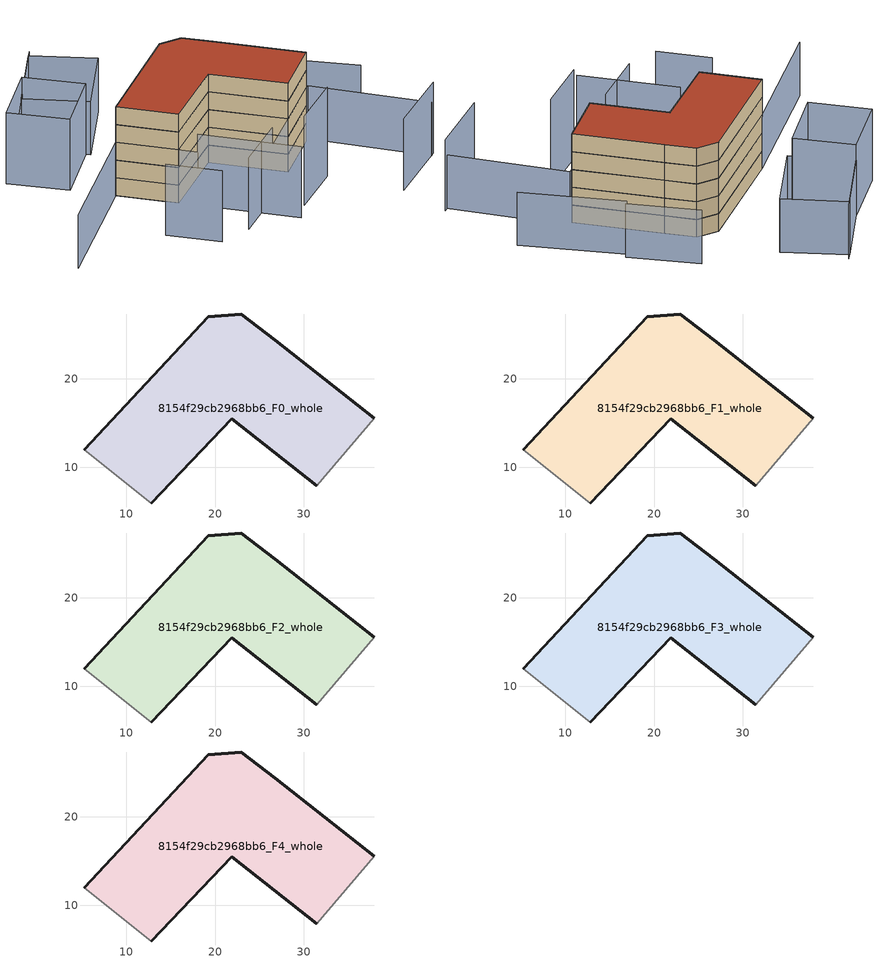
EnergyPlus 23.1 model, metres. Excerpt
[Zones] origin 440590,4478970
8154f29cb2968bb6_F0_whole
 floor ground (EU_floor_Construction): 31.47,7.94 37.93,15.53 26.78,24.34 22.98,27.29 19.25,26.97 5.27,12.01 12.8,5.99 21.9,15.49 z0
 wall outside (EU_wall_Construction): 31.47,7.94 21.9,15.49 12.8,5.99 / 5.27,12.01 19.25,26.97 22.98,27.29 26.78,24.34 37.93,15.53 z0:3
 wall adiabatic (EU_wall_Construction): 12.8,5.99 5.27,12.01 / 37.93,15.53 31.47,7.94 z0:3
8154f29cb2968bb6_F1_whole
 floor to 8154f29cb2968bb6_F0_whole (EU_floor_Construction): 31.47,7.94 37.93,15.53 26.78,24.34 22.98,27.29 19.25,26.97 5.27,12.01 12.8,5.99 21.9,15.49 z3
 wall outside (EU_wall_Construction): 31.47,7.94 21.9,15.49 12.8,5.99 / 5.27,12.01 19.25,26.97 22.98,27.29 26.78,24.34 37.93,15.53 z3:6
 wall adiabatic (EU_wall_Construction): 12.8,5.99 5.27,12.01 / 37.93,15.53 31.47,7.94 z3:6
8154f29cb2968bb6_F2_whole
 floor to 8154f29cb2968bb6_F1_whole (EU_floor_Construction): 31.47,7.94 37.93,15.53 26.78,24.34 22.98,27.29 19.25,26.97 5.27,12.01 12.8,5.99 21.9,15.49 z6
 wall outside (EU_wall_Construction): 31.47,7.94 21.9,15.49 12.8,5.99 / 5.27,12.01 19.25,26.97 22.98,27.29 26.78,24.34 37.93,15.53 z6:9
 wall adiabatic (EU_wall_Construction): 12.8,5.99 5.27,12.01 / 37.93,15.53 31.47,7.94 z6:9
8154f29cb2968bb6_F3_whole
 floor to 8154f29cb2968bb6_F2_whole (EU_floor_Construction): 31.47,7.94 37.93,15.53 26.78,24.34 22.98,27.29 19.25,26.97 5.27,12.01 12.8,5.99 21.9,15.49 z9
 wall outside (EU_wall_Construction): 31.47,7.94 21.9,15.49 12.8,5.99 / 5.27,12.01 19.25,26.97 22.98,27.29 26.78,24.34 37.93,15.53 z9:12
 wall adiabatic (EU_wall_Construction): 12.8,5.99 5.27,12.01 / 37.93,15.53 31.47,7.94 z9:12
8154f29cb2968bb6_F4_whole
 floor to 8154f29cb2968bb6_F3_whole (EU_floor_Construction): 31.47,7.94 37.93,15.53 26.78,24.34 22.98,27.29 19.25,26.97 5.27,12.01 12.8,5.99 21.9,15.49 z12
 wall outside (EU_wall_Construction): 31.47,7.94 21.9,15.49 12.8,5.99 / 5.27,12.01 19.25,26.97 22.98,27.29 26.78,24.34 37.93,15.53 z12:15
 wall adiabatic (EU_wall_Construction): 12.8,5.99 5.27,12.01 / 37.93,15.53 31.47,7.94 z12:15
 roof outside (EU_roof_Construction): 26.78,24.34 37.93,15.53 31.47,7.94 21.9,15.49 12.8,5.99 5.27,12.01 19.25,26.97 22.98,27.29 z15
shading: 18.89,-5.54 25.95,1.47 / 6.94,-2.15 13.67,-7.48 / 44.79,-4.2 53.42,4.32 / 15.05,4.21 27.37,-5.64 / -1.25,31.11 6.52,25.33 / 6.52,25.33 -0.2,16.3 / -0.2,16.3 -7.98,22.08 / -7.98,22.08 -1.25,31.11 z0:12; 29.45,-2.28 36.27,4.45 z0:15; -9.11,-5.99 5.27,12.01 / 5.27,12.01 15.05,4.2 / 25.67,1.14 38.4,16.08 / 38.4,16.08 52.92,3.71 / 5.23,42.7 -5.01,24.28 / 48.16,18.49 34.54,27.78 / 35.06,28.53 25.65,34.96 / -1.86,30.02 4.64,41.65 / 4.64,41.65 13.69,36.59 / 13.69,36.59 7.18,24.96 / 7.18,24.96 -1.86,30.02 z0:9
[Building]
EU S2 Campaign: North Axis=0; Terrain=City; Solar Distribution=FullExterior
[Site:Location]
Madrid: Latitude=40.5; Longitude=-3.5; Time Zone=1; Elevation=609
[SizingPeriod:WeatherFileDays]
AnnualSizingPeriod: Begin Month=1; Begin Day of Month=1; End Month=12; End Day of Month=31; Day of Week for Start Day=Monday; Use Weather File Daylight Saving Period=No; Use Weather File Rain and Snow Indicators=No
[MATERIAL]
EU_InternalMass_Material: Roughness=MediumRough; Thickness=0.1; Conductivity=1; Density=1800; Specific Heat=900; Thermal Absorptance=0.9; Solar Absorptance=0.7; Visible Absorptance=0.7
[MATERIAL:NOMASS] Roughness=MediumRough; Thermal Absorptance=0.9; Solar Absorptance=0.7; Visible Absorptance=0.7
Name | Thermal Resistance
EU_wall_NoMass | 1.60022
EU_roof_NoMass | 1.57597
EU_floor_NoMass | 0.470652
[CONSTRUCTION]
EU_wall_Construction: EU_wall_NoMass
EU_roof_Construction: EU_roof_NoMass
EU_floor_Construction: EU_floor_NoMass
EU_InternalMass_Construction: EU_InternalMass_Material
[ZONE] Type=1; Multiplier=1; Ceiling Height=autocalculate; Volume=1021.57; Floor Area=autocalculate; Part of Total Floor Area=Yes
8154f29cb2968bb6_F0_whole; 8154f29cb2968bb6_F1_whole; 8154f29cb2968bb6_F2_whole; 8154f29cb2968bb6_F3_whole; 8154f29cb2968bb6_F4_whole
[INTERNALMASS] Construction=EU_InternalMass_Construction; Surface Area=340.511
Name | Zone or ZoneList
8154f29cb2968bb6_F0_whole_EU_InternalMass | 8154f29cb2968bb6_F0_whole
8154f29cb2968bb6_F1_whole_EU_InternalMass | 8154f29cb2968bb6_F1_whole
8154f29cb2968bb6_F2_whole_EU_InternalMass | 8154f29cb2968bb6_F2_whole
8154f29cb2968bb6_F3_whole_EU_InternalMass | 8154f29cb2968bb6_F3_whole
8154f29cb2968bb6_F4_whole_EU_InternalMass | 8154f29cb2968bb6_F4_whole
[OTHEREQUIPMENT] Fuel Type=Electricity; Design Level Calculation Method=Watts/Area; Power per Zone Floor Area=1; Fraction Latent=0; Fraction Radiant=0; Fraction Lost=0; Carbon Dioxide Generation Rate=0; EndUse Subcategory=EU_Step8_InternalGains
Name | Zone or ZoneList or Space or SpaceList | Schedule
EU_Step8_InternalGain_8154f29cb2968bb6_F0_whole_f000 | 8154f29cb2968bb6_F0_whole | EU_Step8_GainSchedule_8154f29cb2968bb6_F0_whole_f000
EU_Step8_InternalGain_8154f29cb2968bb6_F1_whole_f000 | 8154f29cb2968bb6_F1_whole | EU_Step8_GainSchedule_8154f29cb2968bb6_F1_whole_f000
EU_Step8_InternalGain_8154f29cb2968bb6_F2_whole_f000 | 8154f29cb2968bb6_F2_whole | EU_Step8_GainSchedule_8154f29cb2968bb6_F2_whole_f000
EU_Step8_InternalGain_8154f29cb2968bb6_F3_whole_f000 | 8154f29cb2968bb6_F3_whole | EU_Step8_GainSchedule_8154f29cb2968bb6_F3_whole_f000
EU_Step8_InternalGain_8154f29cb2968bb6_F4_whole_f000 | 8154f29cb2968bb6_F4_whole | EU_Step8_GainSchedule_8154f29cb2968bb6_F4_whole_f000
[ZONEVENTILATION:DESIGNFLOWRATE] Schedule=EU_AlwaysOn; Design Flow Rate Calculation Method=AirChanges/Hour; Air Changes per Hour=0.480704; Ventilation Type=Natural; Fan Pressure Rise=0; Fan Total Efficiency=1; Constant Term Coefficient=1; Temperature Term Coefficient=0; Velocity Term Coefficient=0; Velocity Squared Term Coefficient=0; Minimum Indoor Temperature=-100; Maximum Indoor Temperature=100; Delta Temperature=-100; Minimum Outdoor Temperature=-100; Maximum Outdoor Temperature=100; Maximum Wind Speed=40
Name | Zone or ZoneList or Space or SpaceList
EU_ConstantAir_8154f29cb2968bb6_F0_whole | 8154f29cb2968bb6_F0_whole
EU_ConstantAir_8154f29cb2968bb6_F1_whole | 8154f29cb2968bb6_F1_whole
EU_ConstantAir_8154f29cb2968bb6_F2_whole | 8154f29cb2968bb6_F2_whole
EU_ConstantAir_8154f29cb2968bb6_F3_whole | 8154f29cb2968bb6_F3_whole
EU_ConstantAir_8154f29cb2968bb6_F4_whole | 8154f29cb2968bb6_F4_whole
[HVACTEMPLATE:THERMOSTAT] Constant Heating Setpoint=20; Constant Cooling Setpoint=50
EU_HeatOnly_8154f29cb2968bb6_F0_whole; EU_HeatOnly_8154f29cb2968bb6_F1_whole; EU_HeatOnly_8154f29cb2968bb6_F2_whole; EU_HeatOnly_8154f29cb2968bb6_F3_whole; EU_HeatOnly_8154f29cb2968bb6_F4_whole
[HVACTEMPLATE:ZONE:IDEALLOADSAIRSYSTEM] System Availability Schedule=EU_AlwaysOn; Maximum Heating Supply Air Temperature=50; Minimum Cooling Supply Air Temperature=13; Maximum Heating Supply Air Humidity Ratio=0.0156; Minimum Cooling Supply Air Humidity Ratio=0.0077; Heating Limit=NoLimit; Cooling Limit=NoLimit; Heating Availability Schedule=EU_AlwaysOn; Cooling Availability Schedule=EU_CoolingOff; Dehumidification Control Type=ConstantSensibleHeatRatio; Cooling Sensible Heat Ratio=0.7; Dehumidification Setpoint=60; Humidification Control Type=None; Humidification Setpoint=30; Outdoor Air Method=None; Outdoor Air Flow Rate per Person=0.00944; Outdoor Air Flow Rate per Zone Floor Area=0; Outdoor Air Flow Rate per Zone=0; Demand Controlled Ventilation Type=None; Outdoor Air Economizer Type=NoEconomizer; Heat Recovery Type=None; Sensible Heat Recovery Effectiveness=0.7; Latent Heat Recovery Effectiveness=0.65
Name | Template Thermostat
8154f29cb2968bb6_F0_whole | EU_HeatOnly_8154f29cb2968bb6_F0_whole
8154f29cb2968bb6_F1_whole | EU_HeatOnly_8154f29cb2968bb6_F1_whole
8154f29cb2968bb6_F2_whole | EU_HeatOnly_8154f29cb2968bb6_F2_whole
8154f29cb2968bb6_F3_whole | EU_HeatOnly_8154f29cb2968bb6_F3_whole
8154f29cb2968bb6_F4_whole | EU_HeatOnly_8154f29cb2968bb6_F4_whole
[SIZING:ZONE] Zone Cooling Design Supply Air Temperature Input Method=SupplyAirTemperature; Zone Cooling Design Supply Air Temperature=13; Zone Heating Design Supply Air Temperature Input Method=SupplyAirTemperature; Zone Heating Design Supply Air Temperature=50; Zone Cooling Design Supply Air Humidity Ratio=0.008; Zone Heating Design Supply Air Humidity Ratio=0.008; Cooling Design Air Flow Method=DesignDay; Cooling Design Air Flow Rate=0; Cooling Minimum Air Flow per Zone Floor Area=0.000762; Cooling Minimum Air Flow=0; Cooling Minimum Air Flow Fraction=0.2; Heating Design Air Flow Method=DesignDay; Heating Design Air Flow Rate=0; Heating Maximum Air Flow per Zone Floor Area=0.002032; Heating Maximum Air Flow=0.141576; Heating Maximum Air Flow Fraction=0.3; Account for Dedicated Outdoor Air System=No; Dedicated Outdoor Air System Control Strategy=NeutralSupplyAir; Dedicated Outdoor Air Low Setpoint Temperature for Design=autosize; Dedicated Outdoor Air High Setpoint Temperature for Design=autosize; Zone Load Sizing Method=Sensible Load Only No Latent Load; Zone Latent Cooling Design Supply Air Humidity Ratio Input Method=HumidityRatioDifference; Zone Cooling Design Supply Air Humidity Ratio Difference=0.005; Zone Latent Heating Design Supply Air Humidity Ratio Input Method=HumidityRatioDifference; Zone Humidification Design Supply Air Humidity Ratio Difference=0.005
8154f29cb2968bb6_F0_whole; 8154f29cb2968bb6_F1_whole; 8154f29cb2968bb6_F2_whole; 8154f29cb2968bb6_F3_whole; 8154f29cb2968bb6_F4_whole
[SCHEDULE:CONSTANT]
Name | Hourly Value
EU_AlwaysOn | 1
EU_CoolingOff | 0
[SCHEDULE:FILE] Column Number=1; Rows to Skip at Top=0; Number of Hours of Data=8760; Column Separator=Comma; Interpolate to Timestep=No; Minutes per Item=60; Adjust Schedule for Daylight Savings=Yes
Name | File
EU_Step8_GainSchedule_8154f29cb2968bb6_F0_whole_f000 | ../../schedules/8154f29cb2968bb6/8154f29cb2968bb6_F0_whole_f000_gain.csv
EU_Step8_GainSchedule_8154f29cb2968bb6_F1_whole_f000 | ../../schedules/8154f29cb2968bb6/8154f29cb2968bb6_F1_whole_f000_gain.csv
EU_Step8_GainSchedule_8154f29cb2968bb6_F2_whole_f000 | ../../schedules/8154f29cb2968bb6/8154f29cb2968bb6_F2_whole_f000_gain.csv
EU_Step8_GainSchedule_8154f29cb2968bb6_F3_whole_f000 | ../../schedules/8154f29cb2968bb6/8154f29cb2968bb6_F3_whole_f000_gain.csv
EU_Step8_GainSchedule_8154f29cb2968bb6_F4_whole_f000 | ../../schedules/8154f29cb2968bb6/8154f29cb2968bb6_F4_whole_f000_gain.csv
